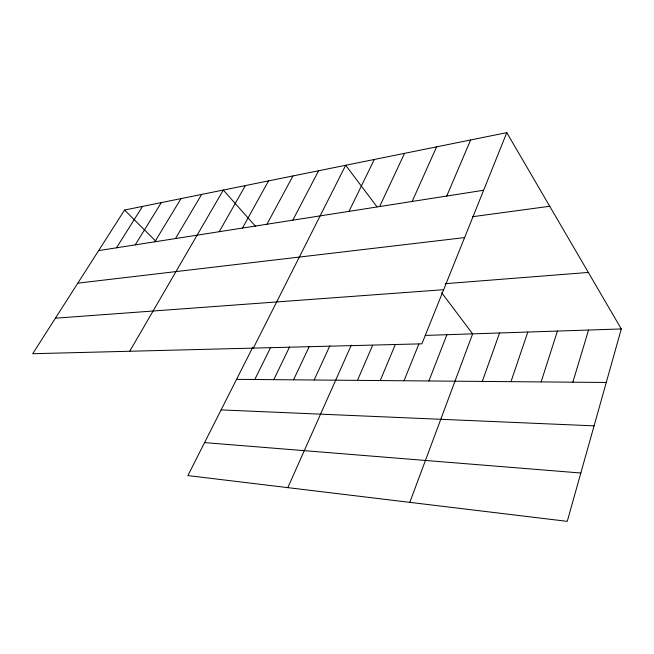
<?xml version="1.0" encoding="UTF-8"?>
<svg xmlns="http://www.w3.org/2000/svg" width="654" height="654" viewBox="0 0 654 654"><rect width="100%" height="100%" fill="white"/><g stroke="black" fill="none" stroke-linecap="round" stroke-linejoin="round"><path stroke-width="0.98" d="M506.785 132.648L421.887 343.832L32.7 353.716L124.554 210.04L506.785 132.648L621.3 328.954L567.247 521.352L187.886 475.581L252.796 347.241M572.847 382.181L588.559 330.033M541.136 381.911L557.429 331.063M510.987 381.658L527.803 332.036M482.309 381.421L499.566 332.968M409.805 502.362L472.629 333.859L441.556 292.591M428.918 380.963L446.895 334.709M404.033 380.759L418.871 343.996M380.244 380.554L395.212 344.772M446.756 196.037L470.618 139.964M357.485 380.366L372.617 345.337M287.817 487.639L351.296 345.132M412.167 201.457L436.602 146.856M314.165 379.999L329.829 345.843M379.647 206.558L404.548 153.347M293.548 379.819L309.309 346.367M273.773 379.655L289.534 347.029M349.023 211.356L374.301 159.47M254.798 379.492L270.535 347.675M253.335 348.116L345.696 165.266L376.966 206.795M292.82 220.169L318.612 170.751M266.971 224.216L292.935 175.951M242.471 228.058L268.549 180.888M219.213 231.704L245.364 185.581M129.729 351.247L223.3 190.052L255.788 226.603M175.452 238.563L201.645 194.434M154.843 241.792L181.003 198.612M135.215 244.874L161.325 202.601M116.494 247.809L142.523 206.402M98.615 250.613L483.625 190.257M472.531 216.711L549.736 206.272M77.81 283.157L464.593 237.598M445.276 283.689L588.33 272.44M55.418 318.179L443.649 289.697M425.247 335.42L621.3 328.954M236.56 379.345L606.266 382.467M221.101 409.903L594.077 425.852M204.563 442.603L580.826 473.006M124.554 210.04L155.971 241.351"/></g></svg>
